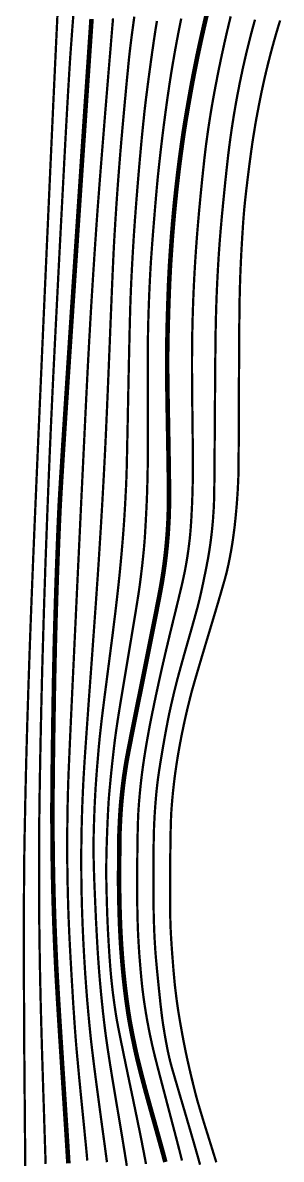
# Model space of a CAD drawing. Extents: x 36524600 to 36525730, y 2746759 to 2747713.
# Drawn here: x 36525085.19 to 36525093.67, y 2747629.89 to 2747667.17 of the extents above; entities that cross this region are included whole.
import ezdxf

# ---------------------------------------------------------------- set-up
doc = ezdxf.new("R2010")
doc.units = 0
doc.header["$LTSCALE"] = 1000
doc.header["$MEASUREMENT"] = 0
doc.layers.add('DGX', color=251, linetype='Continuous')

# ---------------------------------------------------------------- blocks, each defined once
blk = doc.blocks.new('dxt')
at = {"layer": 'DGX', "color": 253, "linetype": 'Continuous', "flags": 128}
for points, const_width in [([(36525086.687, 2747629.756), (36525086.678, 2747629.918), (36525086.664, 2747630.147), (36525086.646, 2747630.446), (36525086.623, 2747630.812), (36525086.595, 2747631.247), (36525086.563, 2747631.75), (36525086.526, 2747632.322), (36525086.488, 2747632.906), (36525086.454, 2747633.445), (36525086.422, 2747633.939), (36525086.394, 2747634.39), (36525086.369, 2747634.795), (36525086.347, 2747635.156), (36525086.329, 2747635.473), (36525086.313, 2747635.745), (36525086.3, 2747635.994), (36525086.287, 2747636.244), (36525086.275, 2747636.494), (36525086.264, 2747636.744), (36525086.253, 2747636.993), (36525086.243, 2747637.243), (36525086.233, 2747637.493), (36525086.224, 2747637.743), (36525086.216, 2747637.993), (36525086.208, 2747638.243), (36525086.201, 2747638.493), (36525086.194, 2747638.743), (36525086.189, 2747638.993), (36525086.183, 2747639.243), (36525086.179, 2747639.493), (36525086.175, 2747639.743), (36525086.172, 2747639.993), (36525086.169, 2747640.243), (36525086.167, 2747640.493), (36525086.166, 2747640.743), (36525086.165, 2747640.993), (36525086.165, 2747641.243), (36525086.165, 2747641.493), (36525086.166, 2747641.743), (36525086.168, 2747642.009), (36525086.171, 2747642.306), (36525086.174, 2747642.634), (36525086.178, 2747642.994), (36525086.184, 2747643.385), (36525086.189, 2747643.807), (36525086.196, 2747644.26), (36525086.204, 2747644.745), (36525086.212, 2747645.241), (36525086.221, 2747645.729), (36525086.231, 2747646.207), (36525086.241, 2747646.678), (36525086.253, 2747647.139), (36525086.265, 2747647.592), (36525086.278, 2747648.037), (36525086.291, 2747648.472), (36525086.305, 2747648.895), (36525086.319, 2747649.299), (36525086.333, 2747649.686), (36525086.347, 2747650.054), (36525086.361, 2747650.404), (36525086.375, 2747650.737), (36525086.389, 2747651.051), (36525086.403, 2747651.348), (36525086.425, 2747651.749), (36525086.463, 2747652.376), (36525086.516, 2747653.231), (36525086.585, 2747654.313), (36525086.67, 2747655.622), (36525086.771, 2747657.158), (36525086.887, 2747658.921), (36525087.019, 2747660.911), (36525087.151, 2747662.888), (36525087.266, 2747664.611), (36525087.365, 2747666.08), (36525087.447, 2747667.295)], 0.15), ([(36525087.306, 2747629.85), (36525087.3, 2747629.935), (36525087.289, 2747630.059), (36525087.274, 2747630.221), (36525087.255, 2747630.421), (36525087.231, 2747630.659), (36525087.204, 2747630.935), (36525087.173, 2747631.249), (36525087.138, 2747631.601), (36525087.102, 2747631.96), (36525087.069, 2747632.293), (36525087.039, 2747632.601), (36525087.013, 2747632.884), (36525086.989, 2747633.141), (36525086.967, 2747633.373), (36525086.949, 2747633.579), (36525086.934, 2747633.761), (36525086.92, 2747633.94), (36525086.905, 2747634.14), (36525086.889, 2747634.361), (36525086.873, 2747634.604), (36525086.855, 2747634.868), (36525086.837, 2747635.153), (36525086.819, 2747635.458), (36525086.799, 2747635.786), (36525086.78, 2747636.115), (36525086.762, 2747636.429), (36525086.746, 2747636.726), (36525086.731, 2747637.008), (36525086.718, 2747637.274), (36525086.707, 2747637.523), (36525086.697, 2747637.757), (36525086.689, 2747637.974), (36525086.682, 2747638.182), (36525086.676, 2747638.386), (36525086.671, 2747638.587), (36525086.666, 2747638.785), (36525086.661, 2747638.979), (36525086.658, 2747639.17), (36525086.655, 2747639.358), (36525086.653, 2747639.542), (36525086.651, 2747639.725), (36525086.65, 2747639.907), (36525086.65, 2747640.09), (36525086.65, 2747640.272), (36525086.65, 2747640.455), (36525086.651, 2747640.638), (36525086.653, 2747640.82), (36525086.655, 2747641.003), (36525086.657, 2747641.185), (36525086.661, 2747641.368), (36525086.664, 2747641.55), (36525086.668, 2747641.733), (36525086.673, 2747641.915), (36525086.678, 2747642.098), (36525086.684, 2747642.28), (36525086.69, 2747642.463), (36525086.701, 2747642.723), (36525086.719, 2747643.137), (36525086.744, 2747643.707), (36525086.777, 2747644.431), (36525086.818, 2747645.31), (36525086.867, 2747646.345), (36525086.923, 2747647.534), (36525086.986, 2747648.877), (36525087.051, 2747650.229), (36525087.108, 2747651.441), (36525087.16, 2747652.514), (36525087.205, 2747653.448), (36525087.243, 2747654.242), (36525087.275, 2747654.897), (36525087.301, 2747655.412), (36525087.32, 2747655.789), (36525087.336, 2747656.095), (36525087.353, 2747656.402), (36525087.369, 2747656.709), (36525087.387, 2747657.015), (36525087.404, 2747657.322), (36525087.422, 2747657.629), (36525087.44, 2747657.935), (36525087.459, 2747658.242), (36525087.478, 2747658.548), (36525087.497, 2747658.855), (36525087.517, 2747659.161), (36525087.537, 2747659.468), (36525087.557, 2747659.774), (36525087.578, 2747660.08), (36525087.599, 2747660.387), (36525087.62, 2747660.693), (36525087.644, 2747661.028), (36525087.674, 2747661.419), (36525087.708, 2747661.867), (36525087.747, 2747662.371), (36525087.792, 2747662.933), (36525087.842, 2747663.55), (36525087.896, 2747664.225), (36525087.956, 2747664.956), (36525088.015, 2747665.673), (36525088.068, 2747666.305), (36525088.113, 2747666.851), (36525088.152, 2747667.313)], 0.075), ([(36525086.336, 2747667.57), (36525086.298, 2747666.771), (36525086.249, 2747665.727), (36525086.189, 2747664.439), (36525086.119, 2747662.905), (36525086.039, 2747661.127), (36525085.948, 2747659.104), (36525085.856, 2747657.046), (36525085.773, 2747655.163), (36525085.698, 2747653.455), (36525085.632, 2747651.922), (36525085.574, 2747650.564), (36525085.525, 2747649.381), (36525085.485, 2747648.374), (36525085.453, 2747647.541), (36525085.426, 2747646.811), (36525085.402, 2747646.113), (36525085.379, 2747645.445), (36525085.359, 2747644.808), (36525085.34, 2747644.203), (36525085.324, 2747643.628), (36525085.309, 2747643.085), (36525085.296, 2747642.572), (36525085.285, 2747642.091), (36525085.275, 2747641.64), (36525085.267, 2747641.221), (36525085.259, 2747640.833), (36525085.252, 2747640.476), (36525085.246, 2747640.149), (36525085.242, 2747639.854), (36525085.239, 2747639.59), (36525085.236, 2747639.326), (36525085.234, 2747639.031), (36525085.232, 2747638.705), (36525085.23, 2747638.347), (36525085.229, 2747637.959), (36525085.228, 2747637.54), (36525085.228, 2747637.089), (36525085.228, 2747636.608), (36525085.229, 2747636.1), (36525085.231, 2747635.571), (36525085.233, 2747635.022), (36525085.236, 2747634.451), (36525085.239, 2747633.859), (36525085.243, 2747633.247), (36525085.248, 2747632.613), (36525085.254, 2747631.958), (36525085.259, 2747631.332), (36525085.264, 2747630.785), (36525085.268, 2747630.317), (36525085.271, 2747629.928), (36525085.274, 2747629.617)], 0.075), ([(36525085.941, 2747629.741), (36525085.931, 2747630.069), (36525085.918, 2747630.461), (36525085.903, 2747630.918), (36525085.887, 2747631.441), (36525085.869, 2747631.98), (36525085.853, 2747632.49), (36525085.838, 2747632.969), (36525085.824, 2747633.418), (36525085.812, 2747633.837), (36525085.801, 2747634.225), (36525085.791, 2747634.583), (36525085.782, 2747634.912), (36525085.775, 2747635.225), (36525085.768, 2747635.538), (36525085.761, 2747635.851), (36525085.755, 2747636.164), (36525085.749, 2747636.477), (36525085.745, 2747636.79), (36525085.74, 2747637.103), (36525085.736, 2747637.416), (36525085.733, 2747637.729), (36525085.73, 2747638.043), (36525085.728, 2747638.356), (36525085.727, 2747638.669), (36525085.725, 2747638.982), (36525085.725, 2747639.295), (36525085.725, 2747639.608), (36525085.726, 2747639.921), (36525085.727, 2747640.243), (36525085.729, 2747640.58), (36525085.732, 2747640.934), (36525085.737, 2747641.303), (36525085.742, 2747641.689), (36525085.748, 2747642.092), (36525085.755, 2747642.51), (36525085.763, 2747642.945), (36525085.771, 2747643.383), (36525085.78, 2747643.814), (36525085.789, 2747644.236), (36525085.798, 2747644.65), (36525085.808, 2747645.056), (36525085.817, 2747645.455), (36525085.827, 2747645.845), (36525085.837, 2747646.226), (36525085.848, 2747646.604), (36525085.859, 2747646.982), (36525085.87, 2747647.36), (36525085.881, 2747647.738), (36525085.893, 2747648.116), (36525085.905, 2747648.493), (36525085.918, 2747648.871), (36525085.93, 2747649.249), (36525085.943, 2747649.627), (36525085.957, 2747650.004), (36525085.971, 2747650.382), (36525085.985, 2747650.76), (36525085.999, 2747651.138), (36525086.014, 2747651.515), (36525086.029, 2747651.893), (36525086.044, 2747652.271), (36525086.06, 2747652.648), (36525086.075, 2747653.026), (36525086.092, 2747653.404), (36525086.108, 2747653.781), (36525086.125, 2747654.159), (36525086.143, 2747654.537), (36525086.16, 2747654.914), (36525086.178, 2747655.292), (36525086.198, 2747655.71), (36525086.223, 2747656.211), (36525086.252, 2747656.795), (36525086.286, 2747657.46), (36525086.324, 2747658.208), (36525086.366, 2747659.038), (36525086.413, 2747659.95), (36525086.465, 2747660.945), (36525086.517, 2747661.933), (36525086.564, 2747662.827), (36525086.607, 2747663.627), (36525086.646, 2747664.332), (36525086.681, 2747664.943), (36525086.712, 2747665.46), (36525086.738, 2747665.882), (36525086.76, 2747666.21), (36525086.78, 2747666.482), (36525086.799, 2747666.736), (36525086.816, 2747666.973), (36525086.833, 2747667.192), (36525086.849, 2747667.394)], 0.075), ([(36525087.953, 2747629.796), (36525087.915, 2747630.08), (36525087.869, 2747630.422), (36525087.815, 2747630.82), (36525087.753, 2747631.275), (36525087.691, 2747631.74), (36525087.634, 2747632.165), (36525087.583, 2747632.551), (36525087.538, 2747632.899), (36525087.5, 2747633.206), (36525087.467, 2747633.475), (36525087.44, 2747633.705), (36525087.419, 2747633.896), (36525087.401, 2747634.067), (36525087.384, 2747634.238), (36525087.368, 2747634.409), (36525087.352, 2747634.58), (36525087.336, 2747634.752), (36525087.321, 2747634.923), (36525087.306, 2747635.094), (36525087.292, 2747635.266), (36525087.279, 2747635.438), (36525087.266, 2747635.613), (36525087.253, 2747635.791), (36525087.24, 2747635.971), (36525087.229, 2747636.153), (36525087.217, 2747636.338), (36525087.206, 2747636.526), (36525087.195, 2747636.715), (36525087.185, 2747636.906), (36525087.175, 2747637.095), (36525087.167, 2747637.283), (36525087.158, 2747637.47), (36525087.151, 2747637.655), (36525087.144, 2747637.84), (36525087.137, 2747638.023), (36525087.132, 2747638.205), (36525087.127, 2747638.386), (36525087.122, 2747638.568), (36525087.119, 2747638.749), (36525087.116, 2747638.931), (36525087.113, 2747639.112), (36525087.112, 2747639.294), (36525087.111, 2747639.476), (36525087.11, 2747639.657), (36525087.11, 2747639.839), (36525087.111, 2747640.02), (36525087.113, 2747640.202), (36525087.115, 2747640.383), (36525087.118, 2747640.565), (36525087.122, 2747640.746), (36525087.126, 2747640.928), (36525087.131, 2747641.109), (36525087.137, 2747641.291), (36525087.143, 2747641.472), (36525087.15, 2747641.653), (36525087.158, 2747641.835), (36525087.166, 2747642.016), (36525087.175, 2747642.197), (36525087.184, 2747642.379), (36525087.195, 2747642.56), (36525087.207, 2747642.764), (36525087.223, 2747643.015), (36525087.243, 2747643.312), (36525087.267, 2747643.654), (36525087.294, 2747644.044), (36525087.325, 2747644.479), (36525087.359, 2747644.96), (36525087.398, 2747645.488), (36525087.437, 2747646.022), (36525087.473, 2747646.52), (36525087.506, 2747646.984), (36525087.537, 2747647.412), (36525087.565, 2747647.806), (36525087.591, 2747648.165), (36525087.613, 2747648.489), (36525087.633, 2747648.778), (36525087.652, 2747649.049), (36525087.67, 2747649.321), (36525087.688, 2747649.592), (36525087.705, 2747649.864), (36525087.722, 2747650.136), (36525087.739, 2747650.407), (36525087.756, 2747650.679), (36525087.772, 2747650.951), (36525087.788, 2747651.222), (36525087.804, 2747651.494), (36525087.819, 2747651.766), (36525087.834, 2747652.038), (36525087.849, 2747652.309), (36525087.863, 2747652.581), (36525087.877, 2747652.853), (36525087.891, 2747653.125), (36525087.905, 2747653.419), (36525087.921, 2747653.759), (36525087.938, 2747654.143), (36525087.957, 2747654.572), (36525087.977, 2747655.047), (36525087.999, 2747655.566), (36525088.022, 2747656.131), (36525088.047, 2747656.74), (36525088.071, 2747657.344), (36525088.094, 2747657.892), (36525088.114, 2747658.384), (36525088.133, 2747658.82), (36525088.15, 2747659.2), (36525088.165, 2747659.524), (36525088.178, 2747659.792), (36525088.189, 2747660.003), (36525088.2, 2747660.187), (36525088.211, 2747660.37), (36525088.222, 2747660.554), (36525088.233, 2747660.738), (36525088.245, 2747660.921), (36525088.257, 2747661.105), (36525088.269, 2747661.288), (36525088.282, 2747661.472), (36525088.295, 2747661.655), (36525088.308, 2747661.839), (36525088.322, 2747662.022), (36525088.336, 2747662.205), (36525088.35, 2747662.389), (36525088.365, 2747662.572), (36525088.379, 2747662.756), (36525088.394, 2747662.939), (36525088.41, 2747663.128), (36525088.427, 2747663.327), (36525088.446, 2747663.537), (36525088.465, 2747663.758), (36525088.486, 2747663.99), (36525088.508, 2747664.233), (36525088.531, 2747664.486), (36525088.556, 2747664.75), (36525088.58, 2747665.009), (36525088.602, 2747665.246), (36525088.623, 2747665.461), (36525088.642, 2747665.655), (36525088.659, 2747665.827), (36525088.674, 2747665.978), (36525088.688, 2747666.107), (36525088.7, 2747666.214), (36525088.712, 2747666.317), (36525088.726, 2747666.432), (36525088.742, 2747666.558), (36525088.759, 2747666.697), (36525088.779, 2747666.848), (36525088.801, 2747667.01), (36525088.824, 2747667.185), (36525088.85, 2747667.372)], 0.075), ([(36525088.604, 2747629.675), (36525088.563, 2747629.933), (36525088.514, 2747630.238), (36525088.456, 2747630.592), (36525088.39, 2747630.993), (36525088.314, 2747631.443), (36525088.237, 2747631.898), (36525088.167, 2747632.315), (36525088.105, 2747632.695), (36525088.05, 2747633.037), (36525088.003, 2747633.342), (36525087.963, 2747633.609), (36525087.93, 2747633.839), (36525087.904, 2747634.031), (36525087.882, 2747634.205), (36525087.861, 2747634.379), (36525087.841, 2747634.553), (36525087.821, 2747634.726), (36525087.803, 2747634.901), (36525087.785, 2747635.075), (36525087.767, 2747635.249), (36525087.751, 2747635.423), (36525087.735, 2747635.597), (36525087.719, 2747635.772), (36525087.705, 2747635.946), (36525087.691, 2747636.121), (36525087.678, 2747636.295), (36525087.666, 2747636.47), (36525087.654, 2747636.644), (36525087.643, 2747636.819), (36525087.633, 2747636.995), (36525087.623, 2747637.172), (36525087.613, 2747637.351), (36525087.604, 2747637.532), (36525087.594, 2747637.714), (36525087.586, 2747637.898), (36525087.577, 2747638.084), (36525087.569, 2747638.271), (36525087.561, 2747638.454), (36525087.554, 2747638.624), (36525087.547, 2747638.782), (36525087.541, 2747638.928), (36525087.536, 2747639.062), (36525087.532, 2747639.184), (36525087.528, 2747639.294), (36525087.525, 2747639.392), (36525087.522, 2747639.484), (36525087.52, 2747639.576), (36525087.518, 2747639.668), (36525087.516, 2747639.76), (36525087.515, 2747639.852), (36525087.514, 2747639.944), (36525087.513, 2747640.036), (36525087.513, 2747640.128), (36525087.513, 2747640.226), (36525087.514, 2747640.335), (36525087.516, 2747640.456), (36525087.518, 2747640.588), (36525087.522, 2747640.731), (36525087.527, 2747640.886), (36525087.532, 2747641.053), (36525087.539, 2747641.231), (36525087.546, 2747641.415), (36525087.554, 2747641.599), (36525087.564, 2747641.782), (36525087.574, 2747641.966), (36525087.585, 2747642.15), (36525087.598, 2747642.333), (36525087.611, 2747642.517), (36525087.625, 2747642.7), (36525087.64, 2747642.878), (36525087.654, 2747643.044), (36525087.667, 2747643.199), (36525087.679, 2747643.342), (36525087.691, 2747643.474), (36525087.703, 2747643.594), (36525087.713, 2747643.703), (36525087.723, 2747643.8), (36525087.733, 2747643.891), (36525087.743, 2747643.983), (36525087.753, 2747644.074), (36525087.764, 2747644.166), (36525087.774, 2747644.257), (36525087.785, 2747644.349), (36525087.796, 2747644.44), (36525087.807, 2747644.531), (36525087.821, 2747644.644), (36525087.841, 2747644.8), (36525087.866, 2747644.998), (36525087.897, 2747645.24), (36525087.934, 2747645.524), (36525087.976, 2747645.851), (36525088.024, 2747646.221), (36525088.077, 2747646.633), (36525088.132, 2747647.057), (36525088.182, 2747647.46), (36525088.229, 2747647.841), (36525088.271, 2747648.202), (36525088.31, 2747648.541), (36525088.344, 2747648.859), (36525088.375, 2747649.157), (36525088.401, 2747649.433), (36525088.425, 2747649.693), (36525088.447, 2747649.943), (36525088.467, 2747650.181), (36525088.485, 2747650.408), (36525088.501, 2747650.624), (36525088.516, 2747650.83), (36525088.528, 2747651.024), (36525088.539, 2747651.207), (36525088.549, 2747651.379), (36525088.558, 2747651.54), (36525088.565, 2747651.69), (36525088.572, 2747651.829), (36525088.579, 2747651.957), (36525088.584, 2747652.073), (36525088.588, 2747652.179), (36525088.592, 2747652.273), (36525088.596, 2747652.396), (36525088.601, 2747652.585), (36525088.607, 2747652.841), (36525088.614, 2747653.164), (36525088.622, 2747653.554), (36525088.632, 2747654.011), (36525088.642, 2747654.535), (36525088.654, 2747655.125), (36525088.666, 2747655.721), (36525088.678, 2747656.262), (36525088.689, 2747656.748), (36525088.699, 2747657.178), (36525088.709, 2747657.553), (36525088.718, 2747657.872), (36525088.727, 2747658.136), (36525088.735, 2747658.344), (36525088.743, 2747658.525), (36525088.751, 2747658.705), (36525088.76, 2747658.886), (36525088.769, 2747659.067), (36525088.779, 2747659.247), (36525088.789, 2747659.428), (36525088.799, 2747659.609), (36525088.81, 2747659.789), (36525088.821, 2747659.97), (36525088.832, 2747660.15), (36525088.844, 2747660.331), (36525088.857, 2747660.511), (36525088.869, 2747660.692), (36525088.883, 2747660.872), (36525088.896, 2747661.052), (36525088.91, 2747661.233), (36525088.924, 2747661.41), (36525088.938, 2747661.581), (36525088.951, 2747661.746), (36525088.964, 2747661.905), (36525088.977, 2747662.057), (36525088.989, 2747662.204), (36525089.001, 2747662.344), (36525089.013, 2747662.478), (36525089.024, 2747662.608), (36525089.035, 2747662.736), (36525089.047, 2747662.862), (36525089.058, 2747662.986), (36525089.069, 2747663.108), (36525089.08, 2747663.227), (36525089.091, 2747663.345), (36525089.102, 2747663.461), (36525089.113, 2747663.575), (36525089.125, 2747663.69), (36525089.136, 2747663.805), (36525089.148, 2747663.919), (36525089.16, 2747664.034), (36525089.172, 2747664.148), (36525089.184, 2747664.263), (36525089.197, 2747664.377), (36525089.211, 2747664.499), (36525089.227, 2747664.634), (36525089.246, 2747664.784), (36525089.267, 2747664.948), (36525089.29, 2747665.127), (36525089.315, 2747665.319), (36525089.343, 2747665.526), (36525089.373, 2747665.747), (36525089.403, 2747665.968), (36525089.432, 2747666.175), (36525089.46, 2747666.367), (36525089.485, 2747666.545), (36525089.51, 2747666.709), (36525089.532, 2747666.858), (36525089.553, 2747666.993), (36525089.573, 2747667.114), (36525089.592, 2747667.228)], 0.075), ([(36525089.233, 2747629.736), (36525089.171, 2747630.065), (36525089.097, 2747630.446), (36525089.01, 2747630.881), (36525088.91, 2747631.368), (36525088.798, 2747631.908), (36525088.685, 2747632.445), (36525088.586, 2747632.922), (36525088.5, 2747633.338), (36525088.427, 2747633.695), (36525088.367, 2747633.991), (36525088.32, 2747634.227), (36525088.287, 2747634.404), (36525088.266, 2747634.52), (36525088.252, 2747634.606), (36525088.239, 2747634.692), (36525088.226, 2747634.778), (36525088.213, 2747634.865), (36525088.2, 2747634.951), (36525088.188, 2747635.037), (36525088.177, 2747635.124), (36525088.165, 2747635.21), (36525088.154, 2747635.297), (36525088.143, 2747635.383), (36525088.133, 2747635.47), (36525088.123, 2747635.556), (36525088.114, 2747635.643), (36525088.104, 2747635.73), (36525088.095, 2747635.817), (36525088.087, 2747635.903), (36525088.078, 2747635.996), (36525088.069, 2747636.099), (36525088.06, 2747636.213), (36525088.051, 2747636.338), (36525088.041, 2747636.474), (36525088.031, 2747636.621), (36525088.021, 2747636.779), (36525088.01, 2747636.948), (36525088, 2747637.122), (36525087.99, 2747637.297), (36525087.981, 2747637.471), (36525087.973, 2747637.645), (36525087.966, 2747637.82), (36525087.959, 2747637.994), (36525087.954, 2747638.169), (36525087.949, 2747638.343), (36525087.944, 2747638.508), (36525087.941, 2747638.654), (36525087.938, 2747638.779), (36525087.935, 2747638.886), (36525087.933, 2747638.973), (36525087.932, 2747639.04), (36525087.931, 2747639.088), (36525087.93, 2747639.116), (36525087.93, 2747639.139), (36525087.93, 2747639.171), (36525087.93, 2747639.211), (36525087.93, 2747639.26), (36525087.93, 2747639.318), (36525087.93, 2747639.385), (36525087.931, 2747639.46), (36525087.931, 2747639.544), (36525087.932, 2747639.638), (36525087.933, 2747639.744), (36525087.935, 2747639.86), (36525087.938, 2747639.987), (36525087.942, 2747640.125), (36525087.947, 2747640.275), (36525087.952, 2747640.435), (36525087.959, 2747640.607), (36525087.965, 2747640.778), (36525087.972, 2747640.939), (36525087.978, 2747641.088), (36525087.985, 2747641.226), (36525087.991, 2747641.353), (36525087.998, 2747641.469), (36525088.004, 2747641.574), (36525088.01, 2747641.668), (36525088.017, 2747641.762), (36525088.026, 2747641.867), (36525088.036, 2747641.983), (36525088.048, 2747642.109), (36525088.061, 2747642.247), (36525088.075, 2747642.396), (36525088.091, 2747642.556), (36525088.109, 2747642.726), (36525088.127, 2747642.897), (36525088.144, 2747643.056), (36525088.161, 2747643.205), (36525088.176, 2747643.343), (36525088.191, 2747643.469), (36525088.205, 2747643.584), (36525088.218, 2747643.689), (36525088.231, 2747643.782), (36525088.243, 2747643.87), (36525088.255, 2747643.957), (36525088.268, 2747644.045), (36525088.281, 2747644.133), (36525088.294, 2747644.22), (36525088.307, 2747644.308), (36525088.321, 2747644.395), (36525088.334, 2747644.483), (36525088.352, 2747644.592), (36525088.377, 2747644.744), (36525088.409, 2747644.94), (36525088.449, 2747645.178), (36525088.496, 2747645.46), (36525088.55, 2747645.785), (36525088.611, 2747646.154), (36525088.68, 2747646.565), (36525088.749, 2747646.977), (36525088.81, 2747647.345), (36525088.864, 2747647.67), (36525088.91, 2747647.952), (36525088.948, 2747648.19), (36525088.979, 2747648.385), (36525089.002, 2747648.537), (36525089.018, 2747648.646), (36525089.03, 2747648.733), (36525089.041, 2747648.821), (36525089.052, 2747648.908), (36525089.063, 2747648.995), (36525089.074, 2747649.082), (36525089.084, 2747649.17), (36525089.095, 2747649.257), (36525089.105, 2747649.344), (36525089.115, 2747649.432), (36525089.124, 2747649.519), (36525089.133, 2747649.607), (36525089.142, 2747649.694), (36525089.151, 2747649.782), (36525089.16, 2747649.869), (36525089.168, 2747649.957), (36525089.176, 2747650.044), (36525089.184, 2747650.143), (36525089.193, 2747650.263), (36525089.202, 2747650.406), (36525089.212, 2747650.571), (36525089.222, 2747650.757), (36525089.233, 2747650.966), (36525089.245, 2747651.196), (36525089.257, 2747651.449), (36525089.268, 2747651.726), (36525089.277, 2747652.031), (36525089.285, 2747652.364), (36525089.291, 2747652.724), (36525089.295, 2747653.112), (36525089.297, 2747653.527), (36525089.298, 2747653.97), (36525089.297, 2747654.441), (36525089.295, 2747654.903), (36525089.293, 2747655.322), (36525089.293, 2747655.697), (36525089.293, 2747656.028), (36525089.293, 2747656.315), (36525089.294, 2747656.558), (36525089.296, 2747656.757), (36525089.298, 2747656.912), (36525089.3, 2747657.046), (36525089.303, 2747657.179), (36525089.307, 2747657.312), (36525089.31, 2747657.446), (36525089.314, 2747657.579), (36525089.318, 2747657.712), (36525089.323, 2747657.846), (36525089.328, 2747657.979), (36525089.333, 2747658.112), (36525089.338, 2747658.245), (36525089.344, 2747658.379), (36525089.35, 2747658.512), (36525089.356, 2747658.645), (36525089.363, 2747658.779), (36525089.37, 2747658.912), (36525089.377, 2747659.045), (36525089.385, 2747659.187), (36525089.395, 2747659.345), (36525089.407, 2747659.519), (36525089.421, 2747659.711), (36525089.436, 2747659.919), (36525089.453, 2747660.143), (36525089.472, 2747660.384), (36525089.493, 2747660.641), (36525089.514, 2747660.899), (36525089.534, 2747661.14), (36525089.553, 2747661.364), (36525089.571, 2747661.571), (36525089.588, 2747661.762), (36525089.604, 2747661.937), (36525089.619, 2747662.094), (36525089.634, 2747662.235), (36525089.648, 2747662.368), (36525089.662, 2747662.5), (36525089.677, 2747662.633), (36525089.691, 2747662.765), (36525089.706, 2747662.898), (36525089.722, 2747663.03), (36525089.737, 2747663.163), (36525089.753, 2747663.295), (36525089.769, 2747663.429), (36525089.786, 2747663.564), (36525089.803, 2747663.702), (36525089.821, 2747663.841), (36525089.84, 2747663.983), (36525089.858, 2747664.127), (36525089.878, 2747664.273), (36525089.898, 2747664.42), (36525089.918, 2747664.567), (36525089.938, 2747664.71), (36525089.958, 2747664.848), (36525089.978, 2747664.982), (36525089.997, 2747665.112), (36525090.016, 2747665.237), (36525090.035, 2747665.359), (36525090.053, 2747665.475), (36525090.072, 2747665.59), (36525090.091, 2747665.705), (36525090.11, 2747665.82), (36525090.13, 2747665.934), (36525090.15, 2747666.049), (36525090.17, 2747666.164), (36525090.19, 2747666.278), (36525090.211, 2747666.392), (36525090.232, 2747666.507), (36525090.253, 2747666.621), (36525090.275, 2747666.735), (36525090.297, 2747666.85), (36525090.319, 2747666.964), (36525090.342, 2747667.078), (36525090.365, 2747667.192), (36525090.388, 2747667.306)], 0.075), ([(36525089.867, 2747629.801), (36525089.852, 2747629.861), (36525089.831, 2747629.939), (36525089.801, 2747630.053), (36525089.76, 2747630.202), (36525089.709, 2747630.386), (36525089.648, 2747630.605), (36525089.577, 2747630.86), (36525089.496, 2747631.15), (36525089.404, 2747631.476), (36525089.312, 2747631.809), (36525089.226, 2747632.12), (36525089.149, 2747632.41), (36525089.078, 2747632.679), (36525089.016, 2747632.927), (36525088.96, 2747633.153), (36525088.912, 2747633.358), (36525088.872, 2747633.542), (36525088.837, 2747633.709), (36525088.805, 2747633.866), (36525088.775, 2747634.013), (36525088.749, 2747634.148), (36525088.725, 2747634.273), (36525088.704, 2747634.387), (36525088.686, 2747634.491), (36525088.671, 2747634.584), (36525088.657, 2747634.671), (36525088.644, 2747634.758), (36525088.631, 2747634.846), (36525088.619, 2747634.934), (36525088.606, 2747635.021), (36525088.594, 2747635.109), (36525088.583, 2747635.197), (36525088.572, 2747635.284), (36525088.561, 2747635.372), (36525088.55, 2747635.46), (36525088.54, 2747635.548), (36525088.53, 2747635.636), (36525088.52, 2747635.724), (36525088.511, 2747635.812), (36525088.501, 2747635.9), (36525088.493, 2747635.988), (36525088.484, 2747636.076), (36525088.476, 2747636.164), (36525088.468, 2747636.253), (36525088.46, 2747636.341), (36525088.453, 2747636.429), (36525088.445, 2747636.517), (36525088.439, 2747636.605), (36525088.432, 2747636.694), (36525088.426, 2747636.782), (36525088.42, 2747636.87), (36525088.414, 2747636.959), (36525088.409, 2747637.047), (36525088.404, 2747637.136), (36525088.399, 2747637.224), (36525088.395, 2747637.313), (36525088.39, 2747637.402), (36525088.386, 2747637.49), (36525088.383, 2747637.579), (36525088.379, 2747637.668), (36525088.376, 2747637.756), (36525088.373, 2747637.845), (36525088.37, 2747637.934), (36525088.367, 2747638.022), (36525088.365, 2747638.111), (36525088.363, 2747638.2), (36525088.361, 2747638.289), (36525088.359, 2747638.377), (36525088.357, 2747638.466), (36525088.356, 2747638.555), (36525088.354, 2747638.643), (36525088.353, 2747638.732), (36525088.352, 2747638.821), (36525088.351, 2747638.915), (36525088.351, 2747639.02), (36525088.351, 2747639.137), (36525088.351, 2747639.264), (36525088.352, 2747639.403), (36525088.352, 2747639.553), (36525088.354, 2747639.713), (36525088.355, 2747639.885), (36525088.357, 2747640.052), (36525088.359, 2747640.196), (36525088.36, 2747640.318), (36525088.361, 2747640.418), (36525088.362, 2747640.495), (36525088.362, 2747640.551), (36525088.363, 2747640.584), (36525088.363, 2747640.596), (36525088.363, 2747640.601), (36525088.364, 2747640.618), (36525088.365, 2747640.646), (36525088.367, 2747640.685), (36525088.369, 2747640.734), (36525088.372, 2747640.795), (36525088.375, 2747640.867), (36525088.379, 2747640.95), (36525088.383, 2747641.039), (36525088.388, 2747641.127), (36525088.393, 2747641.215), (36525088.399, 2747641.304), (36525088.405, 2747641.392), (36525088.412, 2747641.481), (36525088.419, 2747641.569), (36525088.427, 2747641.657), (36525088.435, 2747641.745), (36525088.444, 2747641.833), (36525088.453, 2747641.921), (36525088.463, 2747642.01), (36525088.473, 2747642.097), (36525088.484, 2747642.185), (36525088.495, 2747642.273), (36525088.506, 2747642.361), (36525088.518, 2747642.449), (36525088.531, 2747642.537), (36525088.544, 2747642.624), (36525088.557, 2747642.712), (36525088.571, 2747642.799), (36525088.585, 2747642.887), (36525088.6, 2747642.974), (36525088.616, 2747643.061), (36525088.638, 2747643.181), (36525088.674, 2747643.366), (36525088.723, 2747643.617), (36525088.785, 2747643.933), (36525088.861, 2747644.314), (36525088.951, 2747644.76), (36525089.054, 2747645.272), (36525089.17, 2747645.849), (36525089.286, 2747646.428), (36525089.39, 2747646.945), (36525089.48, 2747647.399), (36525089.558, 2747647.792), (36525089.623, 2747648.122), (36525089.675, 2747648.39), (36525089.714, 2747648.597), (36525089.74, 2747648.74), (36525089.759, 2747648.853), (36525089.777, 2747648.967), (36525089.795, 2747649.08), (36525089.812, 2747649.193), (36525089.828, 2747649.306), (36525089.844, 2747649.42), (36525089.858, 2747649.534), (36525089.872, 2747649.647), (36525089.885, 2747649.761), (36525089.897, 2747649.875), (36525089.909, 2747649.989), (36525089.919, 2747650.103), (36525089.929, 2747650.217), (36525089.939, 2747650.331), (36525089.947, 2747650.446), (36525089.955, 2747650.56), (36525089.961, 2747650.674), (36525089.968, 2747650.789), (36525089.973, 2747650.903), (36525089.977, 2747651.018), (36525089.981, 2747651.132), (36525089.984, 2747651.247), (36525089.986, 2747651.361), (36525089.988, 2747651.476), (36525089.988, 2747651.61), (36525089.988, 2747651.783), (36525089.986, 2747651.994), (36525089.983, 2747652.245), (36525089.979, 2747652.534), (36525089.974, 2747652.863), (36525089.968, 2747653.23), (36525089.961, 2747653.636), (36525089.954, 2747654.044), (36525089.947, 2747654.416), (36525089.941, 2747654.752), (36525089.937, 2747655.053), (36525089.933, 2747655.318), (36525089.93, 2747655.547), (36525089.928, 2747655.741), (36525089.926, 2747655.899), (36525089.926, 2747656.048), (36525089.927, 2747656.214), (36525089.929, 2747656.398), (36525089.931, 2747656.6), (36525089.936, 2747656.818), (36525089.941, 2747657.055), (36525089.947, 2747657.309), (36525089.955, 2747657.58), (36525089.963, 2747657.854), (36525089.972, 2747658.115), (36525089.981, 2747658.363), (36525089.99, 2747658.599), (36525090.001, 2747658.822), (36525090.011, 2747659.032), (36525090.022, 2747659.229), (36525090.034, 2747659.414), (36525090.045, 2747659.588), (36525090.057, 2747659.756), (36525090.068, 2747659.916), (36525090.079, 2747660.069), (36525090.09, 2747660.215), (36525090.101, 2747660.353), (36525090.112, 2747660.485), (36525090.122, 2747660.609), (36525090.133, 2747660.729), (36525090.143, 2747660.85), (36525090.154, 2747660.97), (36525090.166, 2747661.09), (36525090.177, 2747661.211), (36525090.189, 2747661.331), (36525090.202, 2747661.451), (36525090.214, 2747661.572), (36525090.227, 2747661.692), (36525090.24, 2747661.812), (36525090.254, 2747661.932), (36525090.268, 2747662.052), (36525090.282, 2747662.172), (36525090.296, 2747662.293), (36525090.311, 2747662.413), (36525090.326, 2747662.533), (36525090.341, 2747662.653), (36525090.357, 2747662.774), (36525090.373, 2747662.896), (36525090.39, 2747663.019), (36525090.407, 2747663.142), (36525090.424, 2747663.266), (36525090.442, 2747663.391), (36525090.46, 2747663.517), (36525090.48, 2747663.649), (36525090.503, 2747663.795), (36525090.529, 2747663.954), (36525090.558, 2747664.127), (36525090.589, 2747664.312), (36525090.624, 2747664.511), (36525090.661, 2747664.723), (36525090.701, 2747664.948), (36525090.743, 2747665.179), (36525090.787, 2747665.41), (36525090.832, 2747665.641), (36525090.878, 2747665.872), (36525090.925, 2747666.102), (36525090.974, 2747666.332), (36525091.024, 2747666.562), (36525091.075, 2747666.792), (36525091.126, 2747667.015), (36525091.174, 2747667.225), (36525091.22, 2747667.421)], 0.15), ([(36525090.414, 2747629.849), (36525090.355, 2747630.08), (36525090.286, 2747630.35), (36525090.206, 2747630.658), (36525090.115, 2747631.004), (36525090.014, 2747631.389), (36525089.913, 2747631.774), (36525089.823, 2747632.118), (36525089.743, 2747632.422), (36525089.674, 2747632.685), (36525089.616, 2747632.909), (36525089.569, 2747633.093), (36525089.532, 2747633.236), (36525089.507, 2747633.339), (36525089.486, 2747633.423), (36525089.467, 2747633.506), (36525089.447, 2747633.59), (36525089.428, 2747633.673), (36525089.41, 2747633.757), (36525089.392, 2747633.841), (36525089.374, 2747633.924), (36525089.357, 2747634.008), (36525089.34, 2747634.092), (36525089.323, 2747634.176), (36525089.307, 2747634.261), (36525089.291, 2747634.345), (36525089.275, 2747634.429), (36525089.26, 2747634.513), (36525089.246, 2747634.598), (36525089.231, 2747634.682), (36525089.218, 2747634.767), (36525089.204, 2747634.852), (36525089.191, 2747634.936), (36525089.178, 2747635.021), (36525089.166, 2747635.106), (36525089.154, 2747635.191), (36525089.143, 2747635.276), (36525089.132, 2747635.361), (36525089.12, 2747635.451), (36525089.109, 2747635.552), (36525089.097, 2747635.664), (36525089.085, 2747635.787), (36525089.072, 2747635.92), (36525089.059, 2747636.064), (36525089.046, 2747636.219), (36525089.032, 2747636.385), (36525089.018, 2747636.556), (36525089.006, 2747636.727), (36525088.995, 2747636.898), (36525088.985, 2747637.069), (36525088.976, 2747637.24), (36525088.968, 2747637.412), (36525088.962, 2747637.583), (36525088.957, 2747637.754), (36525088.952, 2747637.934), (36525088.949, 2747638.131), (36525088.946, 2747638.345), (36525088.945, 2747638.576), (36525088.944, 2747638.823), (36525088.944, 2747639.088), (36525088.945, 2747639.369), (36525088.947, 2747639.668), (36525088.95, 2747639.962), (36525088.953, 2747640.232), (36525088.957, 2747640.478), (36525088.962, 2747640.7), (36525088.967, 2747640.897), (36525088.973, 2747641.07), (36525088.979, 2747641.218), (36525088.986, 2747641.342), (36525088.994, 2747641.454), (36525089.002, 2747641.566), (36525089.011, 2747641.677), (36525089.021, 2747641.789), (36525089.031, 2747641.9), (36525089.042, 2747642.012), (36525089.053, 2747642.123), (36525089.065, 2747642.235), (36525089.078, 2747642.346), (36525089.091, 2747642.457), (36525089.105, 2747642.568), (36525089.12, 2747642.68), (36525089.135, 2747642.791), (36525089.151, 2747642.901), (36525089.167, 2747643.012), (36525089.184, 2747643.123), (36525089.202, 2747643.234), (36525089.219, 2747643.344), (36525089.238, 2747643.455), (36525089.257, 2747643.565), (36525089.276, 2747643.676), (36525089.296, 2747643.786), (36525089.316, 2747643.897), (36525089.336, 2747644.007), (36525089.358, 2747644.125), (36525089.384, 2747644.255), (36525089.413, 2747644.4), (36525089.445, 2747644.558), (36525089.481, 2747644.73), (36525089.519, 2747644.916), (36525089.561, 2747645.115), (36525089.607, 2747645.328), (36525089.655, 2747645.552), (36525089.707, 2747645.786), (36525089.762, 2747646.03), (36525089.82, 2747646.283), (36525089.881, 2747646.545), (36525089.946, 2747646.818), (36525090.013, 2747647.1), (36525090.084, 2747647.391), (36525090.153, 2747647.673), (36525090.215, 2747647.926), (36525090.27, 2747648.151), (36525090.317, 2747648.347), (36525090.357, 2747648.515), (36525090.391, 2747648.654), (36525090.417, 2747648.764), (36525090.435, 2747648.846), (36525090.45, 2747648.914), (36525090.465, 2747648.982), (36525090.479, 2747649.049), (36525090.493, 2747649.117), (36525090.507, 2747649.185), (36525090.52, 2747649.253), (36525090.533, 2747649.322), (36525090.545, 2747649.39), (36525090.557, 2747649.458), (36525090.568, 2747649.526), (36525090.58, 2747649.595), (36525090.591, 2747649.663), (36525090.601, 2747649.732), (36525090.611, 2747649.8), (36525090.621, 2747649.869), (36525090.63, 2747649.938), (36525090.639, 2747650.006), (36525090.648, 2747650.075), (36525090.656, 2747650.144), (36525090.664, 2747650.213), (36525090.671, 2747650.282), (36525090.678, 2747650.351), (36525090.685, 2747650.42), (36525090.691, 2747650.489), (36525090.697, 2747650.562), (36525090.703, 2747650.644), (36525090.709, 2747650.735), (36525090.716, 2747650.835), (36525090.722, 2747650.943), (36525090.728, 2747651.06), (36525090.734, 2747651.186), (36525090.741, 2747651.32), (36525090.747, 2747651.459), (36525090.752, 2747651.598), (36525090.757, 2747651.737), (36525090.761, 2747651.876), (36525090.764, 2747652.015), (36525090.766, 2747652.154), (36525090.768, 2747652.292), (36525090.77, 2747652.431), (36525090.77, 2747652.579), (36525090.77, 2747652.745), (36525090.769, 2747652.929), (36525090.768, 2747653.13), (36525090.766, 2747653.35), (36525090.764, 2747653.587), (36525090.761, 2747653.842), (36525090.757, 2747654.115), (36525090.754, 2747654.391), (36525090.751, 2747654.654), (36525090.748, 2747654.904), (36525090.746, 2747655.141), (36525090.744, 2747655.365), (36525090.743, 2747655.577), (36525090.742, 2747655.775), (36525090.742, 2747655.961), (36525090.742, 2747656.14), (36525090.743, 2747656.32), (36525090.744, 2747656.499), (36525090.746, 2747656.678), (36525090.749, 2747656.858), (36525090.752, 2747657.037), (36525090.756, 2747657.216), (36525090.76, 2747657.396), (36525090.765, 2747657.575), (36525090.771, 2747657.754), (36525090.777, 2747657.933), (36525090.784, 2747658.113), (36525090.791, 2747658.292), (36525090.799, 2747658.471), (36525090.808, 2747658.65), (36525090.817, 2747658.829), (36525090.827, 2747659.008), (36525090.837, 2747659.187), (36525090.848, 2747659.366), (36525090.86, 2747659.545), (36525090.872, 2747659.724), (36525090.885, 2747659.903), (36525090.898, 2747660.082), (36525090.912, 2747660.261), (36525090.927, 2747660.443), (36525090.943, 2747660.632), (36525090.96, 2747660.828), (36525090.978, 2747661.03), (36525090.998, 2747661.239), (36525091.018, 2747661.455), (36525091.04, 2747661.677), (36525091.063, 2747661.906), (36525091.086, 2747662.132), (36525091.108, 2747662.345), (36525091.13, 2747662.543), (36525091.15, 2747662.728), (36525091.17, 2747662.9), (36525091.189, 2747663.057), (36525091.207, 2747663.202), (36525091.225, 2747663.332), (36525091.242, 2747663.456), (36525091.259, 2747663.58), (36525091.277, 2747663.704), (36525091.296, 2747663.827), (36525091.315, 2747663.951), (36525091.334, 2747664.074), (36525091.354, 2747664.198), (36525091.374, 2747664.321), (36525091.396, 2747664.448), (36525091.419, 2747664.583), (36525091.445, 2747664.725), (36525091.472, 2747664.875), (36525091.502, 2747665.033), (36525091.534, 2747665.198), (36525091.567, 2747665.37), (36525091.603, 2747665.55), (36525091.64, 2747665.734), (36525091.678, 2747665.918), (36525091.717, 2747666.102), (36525091.757, 2747666.285), (36525091.797, 2747666.468), (36525091.838, 2747666.651), (36525091.88, 2747666.834), (36525091.923, 2747667.016), (36525091.967, 2747667.199), (36525092.011, 2747667.381)], 0.075), ([(36525091.006, 2747629.713), (36525090.964, 2747629.863), (36525090.913, 2747630.045), (36525090.852, 2747630.26), (36525090.78, 2747630.508), (36525090.699, 2747630.788), (36525090.607, 2747631.101), (36525090.506, 2747631.447), (36525090.405, 2747631.789), (36525090.316, 2747632.09), (36525090.24, 2747632.351), (36525090.175, 2747632.572), (36525090.123, 2747632.752), (36525090.083, 2747632.892), (36525090.055, 2747632.991), (36525090.039, 2747633.05), (36525090.03, 2747633.089), (36525090.02, 2747633.128), (36525090.011, 2747633.167), (36525090.001, 2747633.206), (36525089.992, 2747633.245), (36525089.983, 2747633.284), (36525089.974, 2747633.323), (36525089.966, 2747633.362), (36525089.957, 2747633.403), (36525089.947, 2747633.45), (36525089.936, 2747633.501), (36525089.925, 2747633.558), (36525089.914, 2747633.619), (36525089.901, 2747633.686), (36525089.888, 2747633.757), (36525089.874, 2747633.833), (36525089.86, 2747633.912), (36525089.846, 2747633.991), (36525089.833, 2747634.07), (36525089.82, 2747634.149), (36525089.807, 2747634.228), (36525089.795, 2747634.307), (36525089.783, 2747634.386), (36525089.772, 2747634.466), (36525089.76, 2747634.553), (36525089.747, 2747634.657), (36525089.733, 2747634.777), (36525089.717, 2747634.913), (36525089.7, 2747635.066), (36525089.682, 2747635.235), (36525089.663, 2747635.42), (36525089.642, 2747635.622), (36525089.622, 2747635.824), (36525089.603, 2747636.01), (36525089.587, 2747636.18), (36525089.573, 2747636.335), (36525089.56, 2747636.473), (36525089.55, 2747636.596), (36525089.541, 2747636.703), (36525089.535, 2747636.795), (36525089.53, 2747636.878), (36525089.525, 2747636.962), (36525089.52, 2747637.045), (36525089.515, 2747637.128), (36525089.511, 2747637.212), (36525089.507, 2747637.295), (36525089.503, 2747637.379), (36525089.5, 2747637.462), (36525089.497, 2747637.546), (36525089.494, 2747637.63), (36525089.491, 2747637.713), (36525089.489, 2747637.797), (36525089.487, 2747637.88), (36525089.485, 2747637.964), (36525089.484, 2747638.047), (36525089.483, 2747638.131), (36525089.482, 2747638.222), (36525089.481, 2747638.327), (36525089.48, 2747638.446), (36525089.479, 2747638.58), (36525089.479, 2747638.728), (36525089.479, 2747638.891), (36525089.478, 2747639.068), (36525089.478, 2747639.259), (36525089.479, 2747639.452), (36525089.479, 2747639.633), (36525089.48, 2747639.802), (36525089.481, 2747639.96), (36525089.482, 2747640.106), (36525089.484, 2747640.24), (36525089.486, 2747640.362), (36525089.488, 2747640.473), (36525089.491, 2747640.578), (36525089.494, 2747640.683), (36525089.497, 2747640.788), (36525089.502, 2747640.892), (36525089.507, 2747640.997), (36525089.512, 2747641.102), (36525089.518, 2747641.207), (36525089.525, 2747641.311), (36525089.532, 2747641.416), (36525089.54, 2747641.521), (36525089.548, 2747641.625), (36525089.557, 2747641.73), (36525089.566, 2747641.834), (36525089.576, 2747641.939), (36525089.587, 2747642.043), (36525089.598, 2747642.147), (36525089.611, 2747642.258), (36525089.627, 2747642.382), (36525089.646, 2747642.518), (36525089.668, 2747642.667), (36525089.694, 2747642.829), (36525089.722, 2747643.004), (36525089.753, 2747643.192), (36525089.787, 2747643.392), (36525089.822, 2747643.592), (36525089.855, 2747643.78), (36525089.887, 2747643.954), (36525089.917, 2747644.115), (36525089.946, 2747644.264), (36525089.972, 2747644.399), (36525089.997, 2747644.521), (36525090.021, 2747644.63), (36525090.044, 2747644.733), (36525090.067, 2747644.835), (36525090.091, 2747644.937), (36525090.115, 2747645.04), (36525090.139, 2747645.142), (36525090.163, 2747645.244), (36525090.189, 2747645.346), (36525090.214, 2747645.448), (36525090.242, 2747645.559), (36525090.276, 2747645.689), (36525090.316, 2747645.837), (36525090.362, 2747646.003), (36525090.413, 2747646.188), (36525090.47, 2747646.392), (36525090.533, 2747646.613), (36525090.602, 2747646.854), (36525090.67, 2747647.092), (36525090.731, 2747647.308), (36525090.785, 2747647.502), (36525090.833, 2747647.673), (36525090.874, 2747647.822), (36525090.909, 2747647.948), (36525090.937, 2747648.053), (36525090.958, 2747648.135), (36525090.976, 2747648.21), (36525090.996, 2747648.294), (36525091.018, 2747648.388), (36525091.041, 2747648.49), (36525091.065, 2747648.601), (36525091.091, 2747648.722), (36525091.118, 2747648.851), (36525091.147, 2747648.99), (36525091.175, 2747649.128), (36525091.201, 2747649.258), (36525091.225, 2747649.378), (36525091.246, 2747649.49), (36525091.266, 2747649.593), (36525091.282, 2747649.687), (36525091.297, 2747649.773), (36525091.309, 2747649.849), (36525091.32, 2747649.921), (36525091.331, 2747649.993), (36525091.341, 2747650.066), (36525091.351, 2747650.138), (36525091.361, 2747650.21), (36525091.37, 2747650.282), (36525091.378, 2747650.355), (36525091.387, 2747650.427), (36525091.395, 2747650.499), (36525091.402, 2747650.572), (36525091.409, 2747650.644), (36525091.416, 2747650.717), (36525091.423, 2747650.789), (36525091.429, 2747650.862), (36525091.434, 2747650.935), (36525091.439, 2747651.007), (36525091.444, 2747651.08), (36525091.449, 2747651.153), (36525091.453, 2747651.226), (36525091.457, 2747651.298), (36525091.46, 2747651.371), (36525091.463, 2747651.444), (36525091.466, 2747651.517), (36525091.468, 2747651.59), (36525091.47, 2747651.694), (36525091.472, 2747651.861), (36525091.475, 2747652.091), (36525091.478, 2747652.385), (36525091.481, 2747652.741), (36525091.484, 2747653.16), (36525091.487, 2747653.642), (36525091.491, 2747654.187), (36525091.495, 2747654.738), (36525091.498, 2747655.237), (36525091.502, 2747655.686), (36525091.505, 2747656.083), (36525091.509, 2747656.428), (36525091.512, 2747656.723), (36525091.515, 2747656.966), (36525091.519, 2747657.158), (36525091.522, 2747657.324), (36525091.526, 2747657.491), (36525091.531, 2747657.657), (36525091.536, 2747657.823), (36525091.541, 2747657.989), (36525091.547, 2747658.156), (36525091.554, 2747658.322), (36525091.561, 2747658.488), (36525091.569, 2747658.654), (36525091.577, 2747658.82), (36525091.586, 2747658.987), (36525091.595, 2747659.153), (36525091.605, 2747659.319), (36525091.615, 2747659.485), (36525091.626, 2747659.651), (36525091.638, 2747659.817), (36525091.65, 2747659.988), (36525091.665, 2747660.171), (36525091.681, 2747660.365), (36525091.699, 2747660.571), (36525091.718, 2747660.787), (36525091.74, 2747661.015), (36525091.763, 2747661.254), (36525091.788, 2747661.505), (36525091.813, 2747661.752), (36525091.836, 2747661.983), (36525091.859, 2747662.196), (36525091.88, 2747662.393), (36525091.9, 2747662.572), (36525091.918, 2747662.735), (36525091.935, 2747662.88), (36525091.951, 2747663.009), (36525091.966, 2747663.128), (36525091.982, 2747663.248), (36525091.998, 2747663.368), (36525092.015, 2747663.488), (36525092.032, 2747663.607), (36525092.05, 2747663.727), (36525092.068, 2747663.846), (36525092.087, 2747663.966), (36525092.106, 2747664.085), (36525092.126, 2747664.204), (36525092.146, 2747664.323), (36525092.166, 2747664.442), (36525092.187, 2747664.561), (36525092.209, 2747664.68), (36525092.231, 2747664.799), (36525092.254, 2747664.918), (36525092.277, 2747665.036), (36525092.3, 2747665.155), (36525092.324, 2747665.273), (36525092.349, 2747665.392), (36525092.374, 2747665.51), (36525092.399, 2747665.629), (36525092.425, 2747665.747), (36525092.452, 2747665.865), (36525092.479, 2747665.984), (36525092.506, 2747666.102), (36525092.534, 2747666.219), (36525092.563, 2747666.337), (36525092.592, 2747666.454), (36525092.621, 2747666.571), (36525092.651, 2747666.688), (36525092.681, 2747666.805), (36525092.712, 2747666.922), (36525092.743, 2747667.038), (36525092.775, 2747667.154), (36525092.808, 2747667.271)], 0.075), ([(36525091.538, 2747629.793), (36525091.499, 2747629.92), (36525091.453, 2747630.067), (36525091.401, 2747630.236), (36525091.342, 2747630.424), (36525091.277, 2747630.634), (36525091.211, 2747630.845), (36525091.151, 2747631.037), (36525091.097, 2747631.212), (36525091.05, 2747631.369), (36525091.008, 2747631.508), (36525090.972, 2747631.629), (36525090.942, 2747631.732), (36525090.917, 2747631.818), (36525090.895, 2747631.899), (36525090.871, 2747631.989), (36525090.845, 2747632.09), (36525090.818, 2747632.2), (36525090.788, 2747632.32), (36525090.756, 2747632.45), (36525090.722, 2747632.589), (36525090.687, 2747632.738), (36525090.651, 2747632.892), (36525090.616, 2747633.046), (36525090.581, 2747633.2), (36525090.548, 2747633.355), (36525090.516, 2747633.51), (36525090.485, 2747633.665), (36525090.455, 2747633.82), (36525090.426, 2747633.975), (36525090.399, 2747634.126), (36525090.374, 2747634.267), (36525090.35, 2747634.399), (36525090.33, 2747634.52), (36525090.311, 2747634.632), (36525090.294, 2747634.735), (36525090.28, 2747634.828), (36525090.268, 2747634.911), (36525090.257, 2747634.989), (36525090.246, 2747635.067), (36525090.236, 2747635.146), (36525090.225, 2747635.224), (36525090.216, 2747635.303), (36525090.206, 2747635.381), (36525090.197, 2747635.46), (36525090.187, 2747635.538), (36525090.178, 2747635.622), (36525090.169, 2747635.717), (36525090.159, 2747635.823), (36525090.148, 2747635.941), (36525090.137, 2747636.069), (36525090.125, 2747636.208), (36525090.114, 2747636.359), (36525090.101, 2747636.52), (36525090.089, 2747636.682), (36525090.078, 2747636.833), (36525090.069, 2747636.973), (36525090.06, 2747637.103), (36525090.053, 2747637.221), (36525090.047, 2747637.33), (36525090.042, 2747637.427), (36525090.039, 2747637.514), (36525090.036, 2747637.595), (36525090.033, 2747637.676), (36525090.031, 2747637.758), (36525090.029, 2747637.839), (36525090.027, 2747637.921), (36525090.025, 2747638.002), (36525090.024, 2747638.083), (36525090.023, 2747638.165), (36525090.022, 2747638.26), (36525090.022, 2747638.382), (36525090.022, 2747638.532), (36525090.022, 2747638.709), (36525090.023, 2747638.913), (36525090.025, 2747639.145), (36525090.026, 2747639.404), (36525090.028, 2747639.69), (36525090.031, 2747639.978), (36525090.034, 2747640.24), (36525090.038, 2747640.476), (36525090.042, 2747640.688), (36525090.047, 2747640.874), (36525090.052, 2747641.035), (36525090.057, 2747641.17), (36525090.063, 2747641.281), (36525090.07, 2747641.378), (36525090.077, 2747641.476), (36525090.085, 2747641.573), (36525090.093, 2747641.671), (36525090.102, 2747641.768), (36525090.111, 2747641.865), (36525090.121, 2747641.963), (36525090.131, 2747642.06), (36525090.142, 2747642.157), (36525090.153, 2747642.254), (36525090.165, 2747642.351), (36525090.177, 2747642.448), (36525090.19, 2747642.545), (36525090.204, 2747642.642), (36525090.218, 2747642.739), (36525090.232, 2747642.835), (36525090.247, 2747642.932), (36525090.263, 2747643.029), (36525090.278, 2747643.125), (36525090.295, 2747643.222), (36525090.311, 2747643.318), (36525090.329, 2747643.414), (36525090.346, 2747643.511), (36525090.364, 2747643.607), (36525090.383, 2747643.703), (36525090.402, 2747643.799), (36525090.421, 2747643.895), (36525090.441, 2747643.991), (36525090.461, 2747644.087), (36525090.481, 2747644.182), (36525090.502, 2747644.278), (36525090.523, 2747644.374), (36525090.545, 2747644.469), (36525090.567, 2747644.564), (36525090.589, 2747644.66), (36525090.612, 2747644.755), (36525090.635, 2747644.85), (36525090.659, 2747644.945), (36525090.682, 2747645.04), (36525090.707, 2747645.135), (36525090.737, 2747645.25), (36525090.781, 2747645.406), (36525090.837, 2747645.602), (36525090.906, 2747645.838), (36525090.988, 2747646.115), (36525091.082, 2747646.433), (36525091.189, 2747646.791), (36525091.309, 2747647.19), (36525091.428, 2747647.587), (36525091.534, 2747647.941), (36525091.626, 2747648.253), (36525091.704, 2747648.521), (36525091.769, 2747648.746), (36525091.821, 2747648.928), (36525091.858, 2747649.067), (36525091.883, 2747649.163), (36525091.9, 2747649.238), (36525091.916, 2747649.312), (36525091.933, 2747649.387), (36525091.948, 2747649.462), (36525091.964, 2747649.537), (36525091.979, 2747649.612), (36525091.993, 2747649.687), (36525092.007, 2747649.762), (36525092.021, 2747649.837), (36525092.034, 2747649.912), (36525092.047, 2747649.988), (36525092.059, 2747650.063), (36525092.071, 2747650.139), (36525092.082, 2747650.214), (36525092.093, 2747650.29), (36525092.103, 2747650.366), (36525092.113, 2747650.442), (36525092.123, 2747650.518), (36525092.133, 2747650.594), (36525092.142, 2747650.669), (36525092.15, 2747650.746), (36525092.158, 2747650.822), (36525092.166, 2747650.898), (36525092.174, 2747650.974), (36525092.181, 2747651.05), (36525092.188, 2747651.127), (36525092.195, 2747651.203), (36525092.202, 2747651.279), (36525092.208, 2747651.356), (36525092.214, 2747651.432), (36525092.22, 2747651.508), (36525092.225, 2747651.585), (36525092.23, 2747651.661), (36525092.235, 2747651.738), (36525092.24, 2747651.814), (36525092.244, 2747651.891), (36525092.248, 2747651.967), (36525092.252, 2747652.044), (36525092.256, 2747652.12), (36525092.259, 2747652.197), (36525092.263, 2747652.306), (36525092.266, 2747652.481), (36525092.268, 2747652.721), (36525092.271, 2747653.027), (36525092.274, 2747653.398), (36525092.276, 2747653.835), (36525092.278, 2747654.337), (36525092.28, 2747654.905), (36525092.282, 2747655.48), (36525092.285, 2747656.007), (36525092.287, 2747656.484), (36525092.29, 2747656.911), (36525092.293, 2747657.289), (36525092.297, 2747657.618), (36525092.3, 2747657.898), (36525092.304, 2747658.128), (36525092.309, 2747658.333), (36525092.314, 2747658.538), (36525092.321, 2747658.744), (36525092.328, 2747658.949), (36525092.337, 2747659.154), (36525092.346, 2747659.359), (36525092.356, 2747659.565), (36525092.367, 2747659.77), (36525092.379, 2747659.968), (36525092.39, 2747660.154), (36525092.401, 2747660.327), (36525092.411, 2747660.487), (36525092.421, 2747660.635), (36525092.431, 2747660.769), (36525092.441, 2747660.89), (36525092.45, 2747660.999), (36525092.46, 2747661.108), (36525092.472, 2747661.229), (36525092.486, 2747661.363), (36525092.502, 2747661.51), (36525092.52, 2747661.669), (36525092.541, 2747661.841), (36525092.563, 2747662.026), (36525092.588, 2747662.223), (36525092.612, 2747662.421), (36525092.636, 2747662.605), (36525092.659, 2747662.777), (36525092.68, 2747662.936), (36525092.701, 2747663.082), (36525092.72, 2747663.216), (36525092.738, 2747663.336), (36525092.755, 2747663.444), (36525092.771, 2747663.541), (36525092.785, 2747663.628), (36525092.798, 2747663.707), (36525092.809, 2747663.776), (36525092.819, 2747663.836), (36525092.828, 2747663.888), (36525092.835, 2747663.93), (36525092.841, 2747663.962), (36525092.847, 2747663.996), (36525092.855, 2747664.04), (36525092.865, 2747664.096), (36525092.878, 2747664.162), (36525092.892, 2747664.238), (36525092.909, 2747664.326), (36525092.928, 2747664.424), (36525092.949, 2747664.533), (36525092.972, 2747664.648), (36525092.995, 2747664.762), (36525093.018, 2747664.876), (36525093.042, 2747664.99), (36525093.067, 2747665.104), (36525093.092, 2747665.218), (36525093.117, 2747665.332), (36525093.143, 2747665.445), (36525093.17, 2747665.559), (36525093.197, 2747665.672), (36525093.225, 2747665.785), (36525093.253, 2747665.898), (36525093.282, 2747666.011), (36525093.311, 2747666.124), (36525093.341, 2747666.237), (36525093.371, 2747666.349), (36525093.402, 2747666.462), (36525093.433, 2747666.574), (36525093.465, 2747666.686), (36525093.497, 2747666.798), (36525093.53, 2747666.91), (36525093.563, 2747667.022), (36525093.597, 2747667.133), (36525093.632, 2747667.245)], 0.075)]:
    blk.add_lwpolyline(points, dxfattribs=dict(at, const_width=const_width))

msp = doc.modelspace()

# ---------------------------------------------------------------- block references
msp.add_blockref('dxt', (0, 0))

doc.saveas('drawing.dxf')
